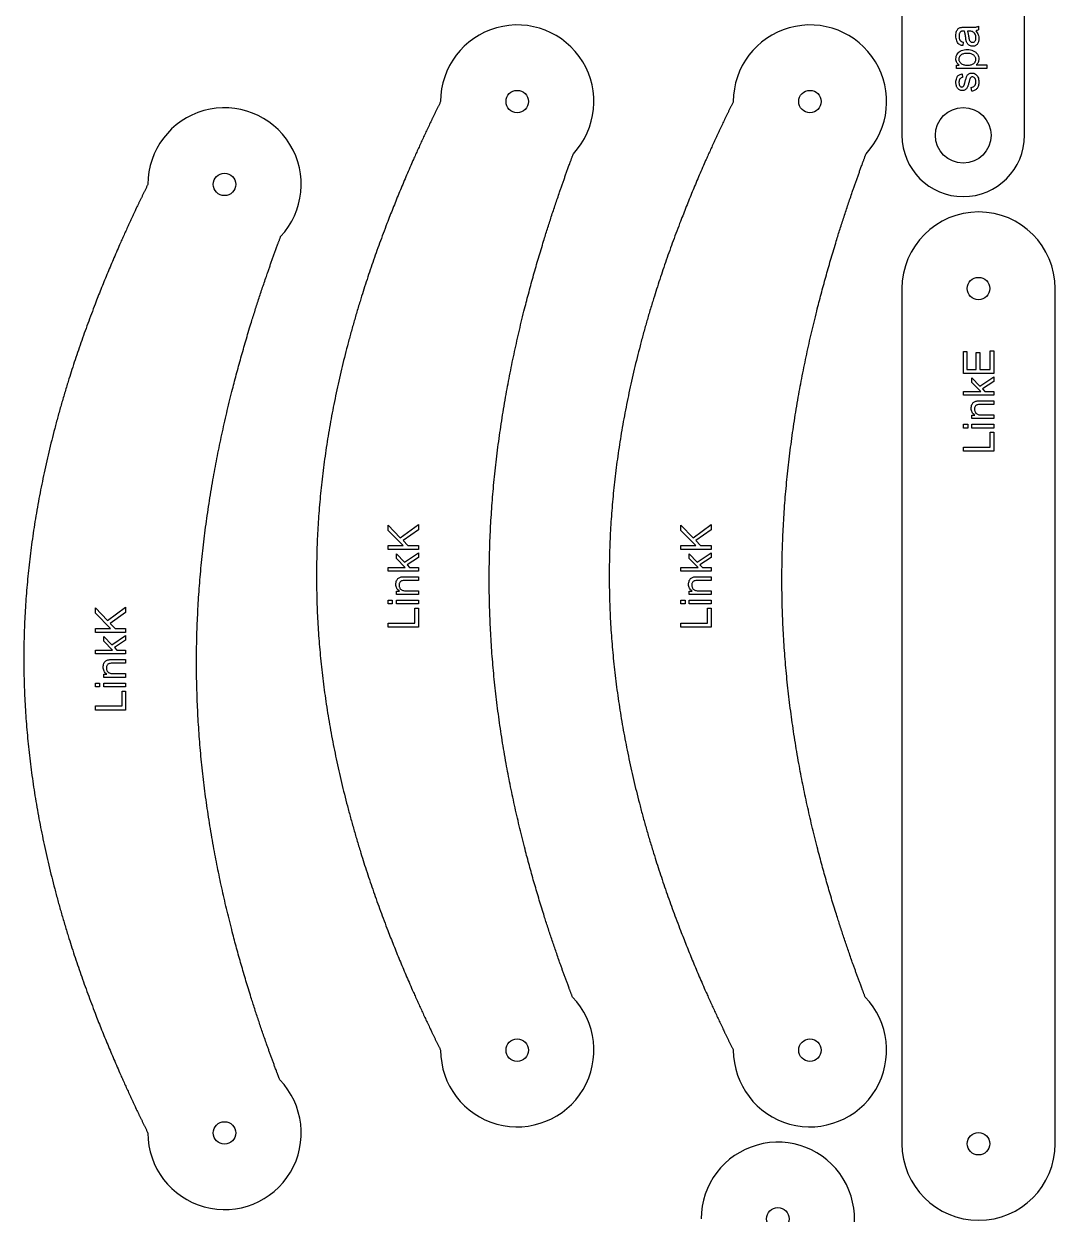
# Model space of a CAD drawing. Header units: millimetres. Extents: x 18 to 1171, y 18 to 1178.
# Drawn here: x 767.4 to 1171.2, y 421.2 to 887.3 of the extents above; entities that cross this region are included whole.
import ezdxf

# ---------------------------------------------------------------- set-up
doc = ezdxf.new("R2010")
doc.units = ezdxf.units.MM
doc.layers.add('cut', color=5, linetype='Continuous', true_color=0x0000ff)
doc.layers.add('line engraving', color=1, linetype='Continuous', true_color=0xff0000)

msp = doc.modelspace()

# ---------------------------------------------------------------- linework, layer by layer
at = {"layer": 'cut', "color": 5, "true_color": 0x0000ff}
for points in [[(1111.16, 843.6, 1), (1159.16, 843.6), (1159.16, 1059.58, 0.999274), (1111.16, 1059.58)], [(1111.16, 783.6), (1111.16, 448.8, 1), (1171.16, 448.8), (1171.16, 783.6, 1)]]:
    msp.add_lwpolyline(points, format="xyb", close=True, dxfattribs=at)
for centre, radius in [((960.57, 856.81), 4.4), ((1075.16, 856.81), 4.4), ((1135.16, 843.6), 10.9), ((845.99, 824.4), 4.4), ((1141.16, 783.6), 4.4), ((960.57, 485.41), 4.4), ((1075.16, 485.41), 4.4), ((845.99, 453), 4.4), ((1141.16, 448.8), 4.4), ((1062.58, 419.4), 4.4)]:
    msp.add_circle(centre, radius, dxfattribs=at)
for centre, start, end in [((960.57, 856.81), -42.939, 180), ((1075.16, 856.81), -42.939, 180), ((845.99, 824.4), -42.939, 180), ((960.57, 485.41), -180, 43.8887), ((1075.16, 485.41), -180, 43.8887), ((845.99, 453), -180, 43.8887), ((1062.58, 419.4), -42.939, 180)]:
    msp.add_arc(centre, 30, start, end, dxfattribs=at)
for points in [[(930.57, 856.81), (926.89, 849.38), (919.84, 834.52), (910.23, 812.24), (899.39, 782.53), (889.32, 745.39), (883.06, 708.25), (880.92, 671.11), (883.06, 633.97), (889.32, 596.83), (899.39, 559.69), (910.23, 529.98), (919.84, 507.69), (926.89, 492.84), (930.57, 485.41)], [(1045.16, 856.81), (1041.47, 849.38), (1034.42, 834.52), (1024.82, 812.24), (1013.97, 782.53), (1003.91, 745.39), (997.65, 708.25), (995.5, 671.11), (997.65, 633.97), (1003.91, 596.83), (1013.97, 559.69), (1024.82, 529.98), (1034.42, 507.69), (1041.47, 492.84), (1045.16, 485.41)], [(815.99, 824.4), (812.3, 816.97), (805.26, 802.12), (795.65, 779.83), (784.8, 750.12), (774.74, 712.98), (768.48, 675.84), (766.34, 638.7), (768.48, 601.56), (774.74, 564.42), (784.8, 527.28), (795.65, 497.57), (805.26, 475.29), (812.3, 460.43), (815.99, 453)]]:
    msp.add_open_spline(points, degree=5, dxfattribs=at)
for points in [[(982.19, 506.21), (980.98, 509.39), (977.04, 519.93), (970.85, 537.83), (963.28, 563.11), (955.75, 595.83), (950.49, 632.82), (948.7, 669.91), (950.53, 707.1), (955.82, 744.39), (963.39, 777.71), (971, 803.6), (977.26, 822.02), (981.26, 832.95), (982.54, 836.37)], [(1096.78, 506.21), (1095.56, 509.39), (1091.63, 519.93), (1085.43, 537.83), (1077.86, 563.11), (1070.34, 595.83), (1065.07, 632.82), (1063.29, 669.91), (1065.11, 707.1), (1070.4, 744.39), (1077.97, 777.71), (1085.59, 803.6), (1091.84, 822.02), (1095.84, 832.95), (1097.12, 836.37)], [(867.61, 473.8), (866.39, 476.99), (862.46, 487.52), (856.26, 505.42), (848.69, 530.71), (841.17, 563.42), (835.9, 600.41), (834.12, 637.5), (835.95, 674.69), (841.24, 711.99), (848.8, 745.3), (856.42, 771.19), (862.67, 789.61), (866.67, 800.54), (867.95, 803.97)]]:
    msp.add_open_spline(points, degree=5, knots=[-0.9433543, -0.9433543, -0.9433543, -0.9433543, -0.9433543, -0.9433543, -0.9, -0.8, -0.7, -0.6, -0.5, -0.4, -0.3, -0.2, -0.1, -0.0544049, -0.0544049, -0.0544049, -0.0544049, -0.0544049, -0.0544049], dxfattribs=at)
at = {"layer": 'line engraving', "color": 1, "true_color": 0xff0000}
for points in [[(1140.03, 884.55), (1140.35, 884.15), (1140.61, 883.76), (1140.83, 883.37), (1141, 883), (1141.12, 882.62), (1141.21, 882.22), (1141.26, 881.81), (1141.28, 881.39), (1141.27, 881.05), (1141.24, 880.72), (1141.18, 880.42), (1141.11, 880.14), (1141.01, 879.88), (1140.89, 879.64), (1140.75, 879.42), (1140.59, 879.21), (1140.41, 879.04), (1140.22, 878.88), (1140.02, 878.75), (1139.8, 878.64), (1139.57, 878.56), (1139.34, 878.5), (1139.08, 878.47), (1138.82, 878.45), (1138.51, 878.47), (1138.22, 878.53), (1137.94, 878.62), (1137.67, 878.74), (1137.42, 878.9), (1137.2, 879.07), (1137, 879.27), (1136.83, 879.49), (1136.68, 879.73), (1136.55, 879.99), (1136.45, 880.26), (1136.35, 880.54), (1136.3, 880.78), (1136.24, 881.08), (1136.19, 881.43), (1136.14, 881.84), (1136.08, 882.26), (1136.03, 882.66), (1135.97, 883.03), (1135.91, 883.37), (1135.84, 883.68), (1135.78, 883.96), (1135.71, 884.21), (1135.63, 884.43), (1135.5, 884.44), (1135.39, 884.44), (1135.31, 884.44), (1135.25, 884.44), (1135.04, 884.43), (1134.84, 884.41), (1134.66, 884.38), (1134.5, 884.34), (1134.35, 884.28), (1134.22, 884.21), (1134.1, 884.12), (1134, 884.03), (1133.88, 883.88), (1133.78, 883.72), (1133.7, 883.53), (1133.63, 883.33), (1133.58, 883.12), (1133.54, 882.89), (1133.51, 882.64), (1133.51, 882.37), (1133.51, 882.12), (1133.53, 881.89), (1133.56, 881.67), (1133.6, 881.48), (1133.65, 881.3), (1133.71, 881.13), (1133.78, 880.98), (1133.87, 880.85), (1134.08, 880.62), (1134.37, 880.43), (1134.72, 880.26), (1135.14, 880.13), (1134.95, 878.71), (1134.51, 878.82), (1134.12, 878.96), (1133.77, 879.14), (1133.47, 879.34), (1133.21, 879.59), (1132.97, 879.89), (1132.77, 880.23), (1132.61, 880.63), (1132.47, 881.07), (1132.38, 881.54), (1132.32, 882.04), (1132.3, 882.58), (1132.32, 883.1), (1132.37, 883.58), (1132.45, 884), (1132.56, 884.37), (1132.7, 884.69), (1132.85, 884.96), (1133.02, 885.19), (1133.21, 885.38), (1133.42, 885.53), (1133.66, 885.65), (1133.92, 885.76), (1134.2, 885.83), (1134.43, 885.86), (1134.72, 885.89), (1135.1, 885.9), (1135.55, 885.9), (1137.49, 885.9), (1137.97, 885.91), (1138.41, 885.91), (1138.8, 885.92), (1139.14, 885.93), (1139.44, 885.94), (1139.69, 885.96), (1139.9, 885.98), (1140.06, 886), (1140.32, 886.06), (1140.58, 886.14), (1140.84, 886.24), (1141.09, 886.37), (1141.09, 884.85), (1140.85, 884.74), (1140.6, 884.66), (1140.32, 884.6), (1140.03, 884.55)], [(1136.78, 884.43), (1136.85, 884.22), (1136.93, 883.99), (1137, 883.73), (1137.07, 883.44), (1137.14, 883.13), (1137.21, 882.8), (1137.27, 882.44), (1137.33, 882.05), (1137.39, 881.64), (1137.46, 881.29), (1137.54, 881), (1137.62, 880.78), (1137.71, 880.61), (1137.82, 880.45), (1137.94, 880.32), (1138.09, 880.21), (1138.25, 880.12), (1138.42, 880.06), (1138.6, 880.02), (1138.78, 880.01), (1139.06, 880.04), (1139.32, 880.12), (1139.55, 880.26), (1139.75, 880.45), (1139.92, 880.69), (1140.04, 880.99), (1140.12, 881.34), (1140.14, 881.74), (1140.12, 882.15), (1140.05, 882.53), (1139.93, 882.9), (1139.77, 883.24), (1139.57, 883.54), (1139.34, 883.8), (1139.07, 884.02), (1138.77, 884.2), (1138.49, 884.3), (1138.15, 884.37), (1137.76, 884.42), (1137.31, 884.43), (1136.78, 884.43)], [(1144.38, 869.73), (1132.5, 869.73), (1132.5, 871.06), (1133.61, 871.06), (1133.31, 871.3), (1133.04, 871.56), (1132.81, 871.83), (1132.63, 872.12), (1132.49, 872.43), (1132.38, 872.77), (1132.32, 873.15), (1132.3, 873.55), (1132.34, 874.09), (1132.44, 874.59), (1132.62, 875.06), (1132.87, 875.49), (1133.18, 875.89), (1133.55, 876.23), (1133.98, 876.52), (1134.47, 876.76), (1134.99, 876.95), (1135.55, 877.09), (1136.12, 877.17), (1136.73, 877.19), (1137.37, 877.16), (1137.98, 877.07), (1138.56, 876.93), (1139.1, 876.72), (1139.36, 876.59), (1139.6, 876.46), (1139.82, 876.3), (1140.03, 876.14), (1140.23, 875.96), (1140.41, 875.77), (1140.57, 875.56), (1140.72, 875.34), (1140.96, 874.89), (1141.14, 874.42), (1141.25, 873.94), (1141.28, 873.45), (1141.26, 873.09), (1141.2, 872.76), (1141.11, 872.44), (1140.97, 872.14), (1140.81, 871.86), (1140.63, 871.61), (1140.42, 871.39), (1140.2, 871.19), (1144.38, 871.19), (1144.38, 869.73)], [(1136.84, 871.05), (1137.24, 871.06), (1137.62, 871.09), (1137.96, 871.15), (1138.28, 871.22), (1138.57, 871.31), (1138.84, 871.43), (1139.08, 871.57), (1139.29, 871.72), (1139.48, 871.9), (1139.64, 872.08), (1139.77, 872.27), (1139.89, 872.47), (1139.97, 872.67), (1140.03, 872.89), (1140.07, 873.12), (1140.08, 873.35), (1140.07, 873.59), (1140.03, 873.82), (1139.97, 874.04), (1139.88, 874.25), (1139.76, 874.45), (1139.62, 874.65), (1139.46, 874.84), (1139.26, 875.01), (1139.04, 875.17), (1138.8, 875.31), (1138.52, 875.43), (1138.22, 875.53), (1137.88, 875.61), (1137.52, 875.66), (1137.14, 875.69), (1136.72, 875.7), (1136.32, 875.69), (1135.95, 875.66), (1135.6, 875.61), (1135.28, 875.54), (1134.99, 875.44), (1134.72, 875.32), (1134.48, 875.19), (1134.26, 875.03), (1134.07, 874.86), (1133.9, 874.67), (1133.76, 874.48), (1133.65, 874.29), (1133.56, 874.08), (1133.49, 873.87), (1133.46, 873.65), (1133.44, 873.41), (1133.46, 873.19), (1133.5, 872.96), (1133.56, 872.75), (1133.66, 872.54), (1133.78, 872.34), (1133.93, 872.14), (1134.11, 871.95), (1134.31, 871.77), (1134.54, 871.6), (1134.8, 871.46), (1135.08, 871.33), (1135.38, 871.23), (1135.71, 871.15), (1136.06, 871.1), (1136.44, 871.06), (1136.84, 871.05)], [(1138.52, 860.87), (1138.3, 862.31), (1138.7, 862.4), (1139.06, 862.54), (1139.37, 862.73), (1139.62, 862.98), (1139.82, 863.29), (1139.97, 863.65), (1140.06, 864.06), (1140.08, 864.53), (1140.08, 864.77), (1140.06, 865), (1140.03, 865.21), (1139.98, 865.41), (1139.92, 865.58), (1139.85, 865.75), (1139.77, 865.89), (1139.68, 866.02), (1139.46, 866.23), (1139.23, 866.38), (1138.98, 866.48), (1138.72, 866.51), (1138.48, 866.48), (1138.28, 866.4), (1138.09, 866.26), (1137.94, 866.08), (1137.89, 865.99), (1137.84, 865.87), (1137.78, 865.73), (1137.72, 865.56), (1137.66, 865.36), (1137.59, 865.13), (1137.52, 864.87), (1137.45, 864.59), (1137.35, 864.2), (1137.25, 863.85), (1137.16, 863.53), (1137.07, 863.23), (1136.98, 862.97), (1136.9, 862.74), (1136.82, 862.54), (1136.75, 862.37), (1136.59, 862.08), (1136.4, 861.82), (1136.18, 861.61), (1135.93, 861.43), (1135.66, 861.29), (1135.38, 861.19), (1135.09, 861.13), (1134.78, 861.11), (1134.5, 861.13), (1134.22, 861.18), (1133.96, 861.26), (1133.71, 861.37), (1133.48, 861.52), (1133.27, 861.68), (1133.07, 861.87), (1132.9, 862.09), (1132.78, 862.27), (1132.67, 862.49), (1132.57, 862.74), (1132.48, 863.02), (1132.4, 863.31), (1132.35, 863.62), (1132.31, 863.94), (1132.3, 864.27), (1132.32, 864.76), (1132.37, 865.22), (1132.47, 865.65), (1132.59, 866.05), (1132.75, 866.41), (1132.94, 866.71), (1133.15, 866.97), (1133.38, 867.18), (1133.65, 867.35), (1133.96, 867.48), (1134.32, 867.6), (1134.71, 867.68), (1134.91, 866.26), (1134.59, 866.18), (1134.32, 866.07), (1134.08, 865.9), (1133.87, 865.69), (1133.71, 865.44), (1133.59, 865.13), (1133.52, 864.78), (1133.5, 864.38), (1133.5, 864.14), (1133.52, 863.91), (1133.55, 863.71), (1133.58, 863.52), (1133.63, 863.35), (1133.69, 863.2), (1133.75, 863.06), (1133.83, 862.95), (1134, 862.76), (1134.19, 862.63), (1134.39, 862.54), (1134.61, 862.52), (1134.75, 862.53), (1134.88, 862.56), (1135, 862.62), (1135.12, 862.7), (1135.23, 862.8), (1135.33, 862.92), (1135.42, 863.08), (1135.51, 863.25), (1135.53, 863.32), (1135.56, 863.42), (1135.6, 863.54), (1135.64, 863.68), (1135.69, 863.86), (1135.74, 864.06), (1135.81, 864.29), (1135.88, 864.54), (1135.98, 864.91), (1136.07, 865.25), (1136.17, 865.57), (1136.25, 865.85), (1136.33, 866.11), (1136.41, 866.33), (1136.48, 866.53), (1136.55, 866.7), (1136.7, 866.99), (1136.88, 867.24), (1137.08, 867.46), (1137.32, 867.65), (1137.58, 867.81), (1137.88, 867.92), (1138.21, 867.98), (1138.56, 868), (1138.92, 867.98), (1139.27, 867.9), (1139.61, 867.76), (1139.93, 867.58), (1140.24, 867.34), (1140.5, 867.06), (1140.74, 866.73), (1140.93, 866.35), (1141.08, 865.94), (1141.19, 865.5), (1141.26, 865.03), (1141.28, 864.54), (1141.27, 864.13), (1141.24, 863.75), (1141.18, 863.4), (1141.11, 863.06), (1141.01, 862.76), (1140.89, 862.48), (1140.75, 862.22), (1140.59, 861.99), (1140.4, 861.78), (1140.2, 861.59), (1139.97, 861.42), (1139.72, 861.27), (1139.45, 861.14), (1139.16, 861.03), (1138.85, 860.94), (1138.52, 860.87)], [(1147.09, 750.39), (1135.23, 750.39), (1135.23, 758.97), (1136.63, 758.97), (1136.63, 751.96), (1140.26, 751.96), (1140.26, 758.52), (1141.65, 758.52), (1141.65, 751.96), (1145.69, 751.96), (1145.69, 759.24), (1147.09, 759.24), (1147.09, 750.39)], [(1147.09, 741.9), (1135.23, 741.9), (1135.23, 743.36), (1141.99, 743.36), (1138.5, 746.8), (1138.5, 748.69), (1141.68, 745.4), (1147.09, 749.02), (1147.09, 747.22), (1142.69, 744.38), (1143.68, 743.36), (1147.09, 743.36), (1147.09, 741.9)], [(1147.09, 732.68), (1138.5, 732.68), (1138.5, 733.99), (1139.72, 733.99), (1139.39, 734.24), (1139.1, 734.51), (1138.85, 734.82), (1138.66, 735.15), (1138.5, 735.5), (1138.39, 735.88), (1138.32, 736.29), (1138.3, 736.72), (1138.32, 737.1), (1138.37, 737.47), (1138.46, 737.82), (1138.58, 738.15), (1138.73, 738.46), (1138.9, 738.72), (1139.1, 738.94), (1139.31, 739.13), (1139.55, 739.28), (1139.81, 739.4), (1140.09, 739.5), (1140.39, 739.58), (1140.63, 739.61), (1140.94, 739.64), (1141.34, 739.65), (1141.8, 739.66), (1147.09, 739.66), (1147.09, 738.2), (1141.86, 738.2), (1141.44, 738.19), (1141.08, 738.16), (1140.78, 738.11), (1140.53, 738.03), (1140.32, 737.93), (1140.13, 737.8), (1139.97, 737.63), (1139.83, 737.43), (1139.71, 737.21), (1139.63, 736.96), (1139.58, 736.7), (1139.56, 736.42), (1139.57, 736.19), (1139.6, 735.97), (1139.65, 735.75), (1139.71, 735.55), (1139.79, 735.35), (1139.9, 735.16), (1140.02, 734.98), (1140.15, 734.81), (1140.32, 734.65), (1140.52, 734.51), (1140.75, 734.4), (1141.01, 734.3), (1141.31, 734.23), (1141.64, 734.18), (1142, 734.15), (1142.4, 734.13), (1147.09, 734.13), (1147.09, 732.68)], [(1136.9, 729.01), (1135.23, 729.01), (1135.23, 730.46), (1136.9, 730.46), (1136.9, 729.01)], [(1147.09, 719.91), (1135.23, 719.91), (1135.23, 721.47), (1145.69, 721.47), (1145.69, 727.32), (1147.09, 727.32), (1147.09, 719.91)], [(1147.09, 729.01), (1138.5, 729.01), (1138.5, 730.46), (1147.09, 730.46), (1147.09, 729.01)], [(921.85, 681.4), (909.99, 681.4), (909.99, 682.97), (915.87, 682.97), (909.99, 688.86), (909.99, 690.99), (914.8, 686.01), (921.85, 691.21), (921.85, 689.14), (915.85, 684.91), (917.74, 682.97), (921.85, 682.97), (921.85, 681.4)], [(1036.44, 681.4), (1024.58, 681.4), (1024.58, 682.97), (1030.46, 682.97), (1024.58, 688.86), (1024.58, 690.99), (1029.38, 686.01), (1036.44, 691.21), (1036.44, 689.14), (1030.43, 684.91), (1032.33, 682.97), (1036.44, 682.97), (1036.44, 681.4)], [(921.85, 673), (909.99, 673), (909.99, 674.46), (916.75, 674.46), (913.26, 677.91), (913.26, 679.79), (916.45, 676.51), (921.85, 680.12), (921.85, 678.33), (917.46, 675.49), (918.45, 674.46), (921.85, 674.46), (921.85, 673)], [(1036.44, 673), (1024.58, 673), (1024.58, 674.46), (1031.34, 674.46), (1027.84, 677.91), (1027.84, 679.79), (1031.03, 676.51), (1036.44, 680.12), (1036.44, 678.33), (1032.04, 675.49), (1033.03, 674.46), (1036.44, 674.46), (1036.44, 673)], [(921.85, 663.78), (913.26, 663.78), (913.26, 665.09), (914.48, 665.09), (914.15, 665.34), (913.86, 665.62), (913.62, 665.92), (913.42, 666.25), (913.27, 666.6), (913.15, 666.99), (913.09, 667.39), (913.07, 667.83), (913.08, 668.21), (913.14, 668.57), (913.22, 668.92), (913.35, 669.26), (913.5, 669.56), (913.67, 669.82), (913.86, 670.05), (914.08, 670.23), (914.31, 670.38), (914.57, 670.51), (914.85, 670.61), (915.15, 670.68), (915.39, 670.72), (915.71, 670.74), (916.1, 670.76), (916.57, 670.76), (921.85, 670.76), (921.85, 669.31), (916.63, 669.31), (916.21, 669.3), (915.85, 669.27), (915.54, 669.21), (915.29, 669.14), (915.09, 669.04), (914.9, 668.9), (914.73, 668.74), (914.59, 668.54), (914.48, 668.31), (914.39, 668.07), (914.34, 667.8), (914.33, 667.52), (914.34, 667.29), (914.37, 667.07), (914.41, 666.86), (914.48, 666.65), (914.56, 666.46), (914.66, 666.27), (914.78, 666.09), (914.92, 665.91), (915.08, 665.76), (915.28, 665.62), (915.51, 665.5), (915.77, 665.41), (916.07, 665.33), (916.4, 665.28), (916.76, 665.25), (917.16, 665.24), (921.85, 665.24), (921.85, 663.78)], [(1036.44, 663.78), (1027.84, 663.78), (1027.84, 665.09), (1029.07, 665.09), (1028.73, 665.34), (1028.45, 665.62), (1028.2, 665.92), (1028, 666.25), (1027.85, 666.6), (1027.74, 666.99), (1027.67, 667.39), (1027.65, 667.83), (1027.67, 668.21), (1027.72, 668.57), (1027.81, 668.92), (1027.93, 669.26), (1028.08, 669.56), (1028.25, 669.82), (1028.45, 670.05), (1028.66, 670.23), (1028.9, 670.38), (1029.16, 670.51), (1029.44, 670.61), (1029.74, 670.68), (1029.98, 670.72), (1030.29, 670.74), (1030.69, 670.76), (1031.15, 670.76), (1036.44, 670.76), (1036.44, 669.31), (1031.21, 669.31), (1030.79, 669.3), (1030.43, 669.27), (1030.13, 669.21), (1029.88, 669.14), (1029.67, 669.04), (1029.48, 668.9), (1029.32, 668.74), (1029.18, 668.54), (1029.06, 668.31), (1028.98, 668.07), (1028.93, 667.8), (1028.91, 667.52), (1028.92, 667.29), (1028.95, 667.07), (1029, 666.86), (1029.06, 666.65), (1029.14, 666.46), (1029.24, 666.27), (1029.36, 666.09), (1029.5, 665.91), (1029.67, 665.76), (1029.86, 665.62), (1030.09, 665.5), (1030.36, 665.41), (1030.65, 665.33), (1030.98, 665.28), (1031.35, 665.25), (1031.74, 665.24), (1036.44, 665.24), (1036.44, 663.78)], [(807.27, 649), (795.41, 649), (795.41, 650.57), (801.29, 650.57), (795.41, 656.46), (795.41, 658.58), (800.21, 653.61), (807.27, 658.8), (807.27, 656.73), (801.26, 652.51), (803.16, 650.57), (807.27, 650.57), (807.27, 649)], [(911.67, 660.11), (909.99, 660.11), (909.99, 661.57), (911.67, 661.57), (911.67, 660.11)], [(921.85, 651.01), (909.99, 651.01), (909.99, 652.58), (920.45, 652.58), (920.45, 658.42), (921.85, 658.42), (921.85, 651.01)], [(921.85, 660.11), (913.26, 660.11), (913.26, 661.57), (921.85, 661.57), (921.85, 660.11)], [(1026.25, 660.11), (1024.58, 660.11), (1024.58, 661.57), (1026.25, 661.57), (1026.25, 660.11)], [(1036.44, 651.01), (1024.58, 651.01), (1024.58, 652.58), (1035.04, 652.58), (1035.04, 658.42), (1036.44, 658.42), (1036.44, 651.01)], [(1036.44, 660.11), (1027.84, 660.11), (1027.84, 661.57), (1036.44, 661.57), (1036.44, 660.11)], [(807.27, 640.6), (795.41, 640.6), (795.41, 642.06), (802.17, 642.06), (798.68, 645.5), (798.68, 647.39), (801.86, 644.1), (807.27, 647.72), (807.27, 645.92), (802.87, 643.08), (803.86, 642.06), (807.27, 642.06), (807.27, 640.6)], [(807.27, 631.38), (798.68, 631.38), (798.68, 632.69), (799.9, 632.69), (799.57, 632.94), (799.28, 633.21), (799.04, 633.52), (798.84, 633.84), (798.68, 634.2), (798.57, 634.58), (798.5, 634.99), (798.48, 635.42), (798.5, 635.8), (798.55, 636.17), (798.64, 636.52), (798.76, 636.85), (798.91, 637.16), (799.08, 637.42), (799.28, 637.64), (799.49, 637.82), (799.73, 637.97), (799.99, 638.1), (800.27, 638.2), (800.57, 638.28), (800.81, 638.31), (801.13, 638.34), (801.52, 638.35), (801.98, 638.36), (807.27, 638.36), (807.27, 636.9), (802.04, 636.9), (801.62, 636.89), (801.26, 636.86), (800.96, 636.81), (800.71, 636.73), (800.5, 636.63), (800.31, 636.5), (800.15, 636.33), (800.01, 636.13), (799.89, 635.9), (799.81, 635.66), (799.76, 635.4), (799.74, 635.11), (799.75, 634.89), (799.78, 634.67), (799.83, 634.45), (799.89, 634.25), (799.97, 634.05), (800.08, 633.86), (800.2, 633.68), (800.33, 633.51), (800.5, 633.35), (800.7, 633.21), (800.93, 633.1), (801.19, 633), (801.49, 632.93), (801.82, 632.88), (802.18, 632.84), (802.58, 632.83), (807.27, 632.83), (807.27, 631.38)], [(797.08, 627.7), (795.41, 627.7), (795.41, 629.16), (797.08, 629.16), (797.08, 627.7)], [(807.27, 618.6), (795.41, 618.6), (795.41, 620.17), (805.87, 620.17), (805.87, 626.01), (807.27, 626.01), (807.27, 618.6)], [(807.27, 627.7), (798.68, 627.7), (798.68, 629.16), (807.27, 629.16), (807.27, 627.7)]]:
    msp.add_lwpolyline(points, dxfattribs=at)

doc.saveas('drawing.dxf')
